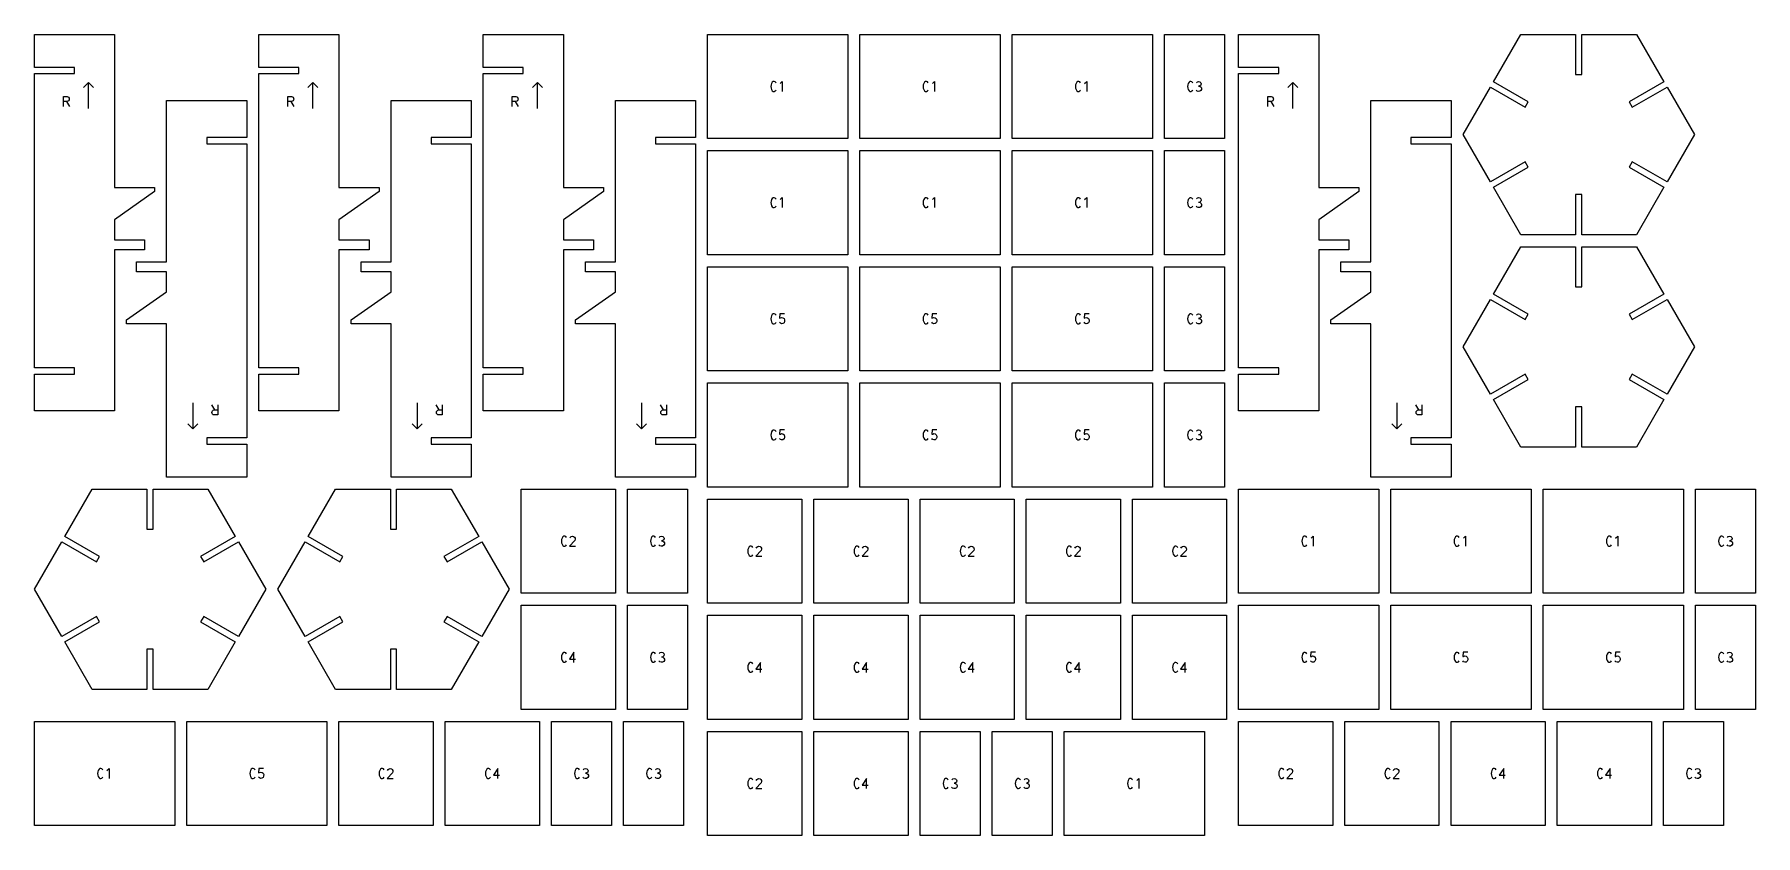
# Model space of a CAD drawing. Header units: millimetres. Extents: x 10 to 869, y 40 to 440.
import ezdxf

# ---------------------------------------------------------------- set-up
doc = ezdxf.new("R2010")
doc.units = ezdxf.units.MM
doc.layers.add('CUT', color=7, linetype='Continuous')
doc.layers.add('ENGRAVE', color=1, linetype='Continuous')

msp = doc.modelspace()

# ---------------------------------------------------------------- linework, layer by layer
at = {"layer": 'CUT', "color": 7}
for points in [[(10, 440), (50, 440), (50, 363.5), (70, 363.5), (70, 361.5), (50, 347.5), (50, 337.5), (65, 337.5), (65, 332.5), (50, 332.5), (50, 252), (10, 252), (10, 270.45), (30, 270.45), (30, 273.55), (10, 273.55), (10, 420.45), (30, 420.45), (30, 423.55), (10, 423.55)], [(122, 440), (162, 440), (162, 363.5), (182, 363.5), (182, 361.5), (162, 347.5), (162, 337.5), (177, 337.5), (177, 332.5), (162, 332.5), (162, 252), (122, 252), (122, 270.45), (142, 270.45), (142, 273.55), (122, 273.55), (122, 420.45), (142, 420.45), (142, 423.55), (122, 423.55)], [(234, 440), (274, 440), (274, 363.5), (294, 363.5), (294, 361.5), (274, 347.5), (274, 337.5), (289, 337.5), (289, 332.5), (274, 332.5), (274, 252), (234, 252), (234, 270.45), (254, 270.45), (254, 273.55), (234, 273.55), (234, 420.45), (254, 420.45), (254, 423.55), (234, 423.55)], [(346, 440), (416, 440), (416, 388), (346, 388)], [(422, 440), (492, 440), (492, 388), (422, 388)], [(498, 440), (568, 440), (568, 388), (498, 388)], [(574, 440), (604, 440), (604, 388), (574, 388)], [(611, 440), (651, 440), (651, 363.5), (671, 363.5), (671, 361.5), (651, 347.5), (651, 337.5), (666, 337.5), (666, 332.5), (651, 332.5), (651, 252), (611, 252), (611, 270.45), (631, 270.45), (631, 273.55), (611, 273.55), (611, 420.45), (631, 420.45), (631, 423.55), (611, 423.55)], [(838.47, 390), (824.811, 366.342), (807.491, 376.342), (805.941, 373.658), (823.261, 363.658), (809.603, 340), (782.285, 340), (782.285, 360), (779.185, 360), (779.185, 340), (751.868, 340), (738.209, 363.658), (755.529, 373.658), (753.979, 376.342), (736.659, 366.342), (723, 390), (736.659, 413.658), (753.979, 403.658), (755.529, 406.342), (738.209, 416.342), (751.868, 440), (779.185, 440), (779.185, 420), (782.285, 420), (782.285, 440), (809.603, 440), (823.261, 416.342), (805.941, 406.342), (807.491, 403.658), (824.811, 413.658)], [(116, 219), (76, 219), (76, 295.5), (56, 295.5), (56, 297.5), (76, 311.5), (76, 321.5), (61, 321.5), (61, 326.5), (76, 326.5), (76, 407), (116, 407), (116, 388.55), (96, 388.55), (96, 385.45), (116, 385.45), (116, 238.55), (96, 238.55), (96, 235.45), (116, 235.45)], [(228, 219), (188, 219), (188, 295.5), (168, 295.5), (168, 297.5), (188, 311.5), (188, 321.5), (173, 321.5), (173, 326.5), (188, 326.5), (188, 407), (228, 407), (228, 388.55), (208, 388.55), (208, 385.45), (228, 385.45), (228, 238.55), (208, 238.55), (208, 235.45), (228, 235.45)], [(340, 219), (300, 219), (300, 295.5), (280, 295.5), (280, 297.5), (300, 311.5), (300, 321.5), (285, 321.5), (285, 326.5), (300, 326.5), (300, 407), (340, 407), (340, 388.55), (320, 388.55), (320, 385.45), (340, 385.45), (340, 238.55), (320, 238.55), (320, 235.45), (340, 235.45)], [(717, 219), (677, 219), (677, 295.5), (657, 295.5), (657, 297.5), (677, 311.5), (677, 321.5), (662, 321.5), (662, 326.5), (677, 326.5), (677, 407), (717, 407), (717, 388.55), (697, 388.55), (697, 385.45), (717, 385.45), (717, 238.55), (697, 238.55), (697, 235.45), (717, 235.45)], [(346, 382), (416, 382), (416, 330), (346, 330)], [(422, 382), (492, 382), (492, 330), (422, 330)], [(498, 382), (568, 382), (568, 330), (498, 330)], [(574, 382), (604, 382), (604, 330), (574, 330)], [(838.47, 284), (824.811, 260.342), (807.491, 270.342), (805.941, 267.658), (823.261, 257.658), (809.603, 234), (782.285, 234), (782.285, 254), (779.185, 254), (779.185, 234), (751.868, 234), (738.209, 257.658), (755.529, 267.658), (753.979, 270.342), (736.659, 260.342), (723, 284), (736.659, 307.658), (753.979, 297.658), (755.529, 300.342), (738.209, 310.342), (751.868, 334), (779.185, 334), (779.185, 314), (782.285, 314), (782.285, 334), (809.603, 334), (823.261, 310.342), (805.941, 300.342), (807.491, 297.658), (824.811, 307.658)], [(346, 324), (416, 324), (416, 272), (346, 272)], [(422, 324), (492, 324), (492, 272), (422, 272)], [(498, 324), (568, 324), (568, 272), (498, 272)], [(574, 324), (604, 324), (604, 272), (574, 272)], [(346, 266), (416, 266), (416, 214), (346, 214)], [(422, 266), (492, 266), (492, 214), (422, 214)], [(498, 266), (568, 266), (568, 214), (498, 214)], [(574, 266), (604, 266), (604, 214), (574, 214)], [(125.47, 163), (111.811, 139.342), (94.491, 149.342), (92.941, 146.658), (110.261, 136.658), (96.603, 113), (69.285, 113), (69.285, 133), (66.185, 133), (66.185, 113), (38.868, 113), (25.209, 136.658), (42.529, 146.658), (40.979, 149.342), (23.659, 139.342), (10, 163), (23.659, 186.658), (40.979, 176.658), (42.529, 179.342), (25.209, 189.342), (38.868, 213), (66.185, 213), (66.185, 193), (69.285, 193), (69.285, 213), (96.603, 213), (110.261, 189.342), (92.941, 179.342), (94.491, 176.658), (111.811, 186.658)], [(246.94, 163), (233.281, 139.342), (215.961, 149.342), (214.411, 146.658), (231.731, 136.658), (218.073, 113), (190.755, 113), (190.755, 133), (187.655, 133), (187.655, 113), (160.338, 113), (146.679, 136.658), (163.999, 146.658), (162.449, 149.342), (145.129, 139.342), (131.47, 163), (145.129, 186.658), (162.449, 176.658), (163.999, 179.342), (146.679, 189.342), (160.338, 213), (187.655, 213), (187.655, 193), (190.755, 193), (190.755, 213), (218.073, 213), (231.731, 189.342), (214.411, 179.342), (215.961, 176.658), (233.281, 186.658)], [(252.94, 213), (299.94, 213), (299.94, 161), (252.94, 161)], [(305.94, 213), (335.94, 213), (335.94, 161), (305.94, 161)], [(346, 208), (393, 208), (393, 156), (346, 156)], [(399, 208), (446, 208), (446, 156), (399, 156)], [(452, 208), (499, 208), (499, 156), (452, 156)], [(505, 208), (552, 208), (552, 156), (505, 156)], [(558, 208), (605, 208), (605, 156), (558, 156)], [(611, 213), (681, 213), (681, 161), (611, 161)], [(687, 213), (757, 213), (757, 161), (687, 161)], [(763, 213), (833, 213), (833, 161), (763, 161)], [(839, 213), (869, 213), (869, 161), (839, 161)], [(252.94, 155), (299.94, 155), (299.94, 103), (252.94, 103)], [(305.94, 155), (335.94, 155), (335.94, 103), (305.94, 103)], [(611, 155), (681, 155), (681, 103), (611, 103)], [(687, 155), (757, 155), (757, 103), (687, 103)], [(763, 155), (833, 155), (833, 103), (763, 103)], [(839, 155), (869, 155), (869, 103), (839, 103)], [(346, 150), (393, 150), (393, 98), (346, 98)], [(399, 150), (446, 150), (446, 98), (399, 98)], [(452, 150), (499, 150), (499, 98), (452, 98)], [(505, 150), (552, 150), (552, 98), (505, 98)], [(558, 150), (605, 150), (605, 98), (558, 98)], [(10, 97), (80, 97), (80, 45), (10, 45)], [(86, 97), (156, 97), (156, 45), (86, 45)], [(162, 97), (209, 97), (209, 45), (162, 45)], [(215, 97), (262, 97), (262, 45), (215, 45)], [(268, 97), (298, 97), (298, 45), (268, 45)], [(304, 97), (334, 97), (334, 45), (304, 45)], [(611, 97), (658, 97), (658, 45), (611, 45)], [(664, 97), (711, 97), (711, 45), (664, 45)], [(717, 97), (764, 97), (764, 45), (717, 45)], [(770, 97), (817, 97), (817, 45), (770, 45)], [(823, 97), (853, 97), (853, 45), (823, 45)], [(346, 92), (393, 92), (393, 40), (346, 40)], [(399, 92), (446, 92), (446, 40), (399, 40)], [(452, 92), (482, 92), (482, 40), (452, 40)], [(488, 92), (518, 92), (518, 40), (488, 40)], [(524, 92), (594, 92), (594, 40), (524, 40)]]:
    msp.add_lwpolyline(points, close=True, dxfattribs=at)
at = {"layer": 'ENGRAVE', "color": 1}
for points in [[(34.5, 413.5), (37, 416), (39.5, 413.5)], [(37, 403), (37, 416)], [(146.5, 413.5), (149, 416), (151.5, 413.5)], [(149, 403), (149, 416)], [(258.5, 413.5), (261, 416), (263.5, 413.5)], [(261, 403), (261, 416)], [(380.111, 415.768), (379.701, 416.252), (379.218, 416.484), (378.716, 416.437), (378.252, 416.117), (377.877, 415.559), (377.634, 414.826), (377.55, 414), (377.634, 413.174), (377.877, 412.441), (378.252, 411.883), (378.716, 411.563), (379.218, 411.516), (379.701, 411.748), (380.111, 412.232)], [(382.15, 415.5), (383.25, 416.5), (383.25, 411.5)], [(456.111, 415.768), (455.701, 416.252), (455.218, 416.484), (454.716, 416.437), (454.252, 416.117), (453.877, 415.559), (453.634, 414.826), (453.55, 414), (453.634, 413.174), (453.877, 412.441), (454.252, 411.883), (454.716, 411.563), (455.218, 411.516), (455.701, 411.748), (456.111, 412.232)], [(458.15, 415.5), (459.25, 416.5), (459.25, 411.5)], [(532.111, 415.768), (531.701, 416.252), (531.218, 416.484), (530.716, 416.437), (530.252, 416.117), (529.877, 415.559), (529.634, 414.826), (529.55, 414), (529.634, 413.174), (529.877, 412.441), (530.252, 411.883), (530.716, 411.563), (531.218, 411.516), (531.701, 411.748), (532.111, 412.232)], [(534.15, 415.5), (535.25, 416.5), (535.25, 411.5)], [(588.111, 415.768), (587.701, 416.252), (587.218, 416.484), (586.716, 416.437), (586.252, 416.117), (585.877, 415.559), (585.634, 414.826), (585.55, 414), (585.634, 413.174), (585.877, 412.441), (586.252, 411.883), (586.716, 411.563), (587.218, 411.516), (587.701, 411.748), (588.111, 412.232)], [(591.05, 414.2), (591.723, 414.056), (592.253, 413.656), (592.527, 413.084), (592.487, 412.463), (592.141, 411.924), (591.563, 411.581), (590.876, 411.509), (590.226, 411.722), (589.751, 412.175)], [(589.924, 415.9), (590.4, 416.339), (591.05, 416.5), (591.7, 416.339), (592.176, 415.9), (592.35, 415.3), (592.176, 414.7), (591.7, 414.261), (591.05, 414.1)], [(635.5, 413.5), (638, 416), (640.5, 413.5)], [(638, 403), (638, 416)], [(24.5, 404), (24.5, 409), (26.3, 409), (26.3, 409), (26.721, 408.905), (27.078, 408.634), (27.316, 408.228), (27.4, 407.75), (27.316, 407.272), (27.078, 406.866), (26.721, 406.595), (26.3, 406.5), (24.5, 406.5)], [(26, 406.5), (27.5, 404)], [(136.5, 404), (136.5, 409), (138.3, 409), (138.3, 409), (138.721, 408.905), (139.078, 408.634), (139.316, 408.228), (139.4, 407.75), (139.316, 407.272), (139.078, 406.866), (138.721, 406.595), (138.3, 406.5), (136.5, 406.5)], [(138, 406.5), (139.5, 404)], [(248.5, 404), (248.5, 409), (250.3, 409), (250.3, 409), (250.721, 408.905), (251.078, 408.634), (251.316, 408.228), (251.4, 407.75), (251.316, 407.272), (251.078, 406.866), (250.721, 406.595), (250.3, 406.5), (248.5, 406.5)], [(250, 406.5), (251.5, 404)], [(625.5, 404), (625.5, 409), (627.3, 409), (627.3, 409), (627.721, 408.905), (628.078, 408.634), (628.316, 408.228), (628.4, 407.75), (628.316, 407.272), (628.078, 406.866), (627.721, 406.595), (627.3, 406.5), (625.5, 406.5)], [(627, 406.5), (628.5, 404)], [(380.111, 357.768), (379.701, 358.252), (379.218, 358.484), (378.716, 358.437), (378.252, 358.117), (377.877, 357.559), (377.634, 356.826), (377.55, 356), (377.634, 355.174), (377.877, 354.441), (378.252, 353.883), (378.716, 353.563), (379.218, 353.516), (379.701, 353.748), (380.111, 354.232)], [(382.15, 357.5), (383.25, 358.5), (383.25, 353.5)], [(456.111, 357.768), (455.701, 358.252), (455.218, 358.484), (454.716, 358.437), (454.252, 358.117), (453.877, 357.559), (453.634, 356.826), (453.55, 356), (453.634, 355.174), (453.877, 354.441), (454.252, 353.883), (454.716, 353.563), (455.218, 353.516), (455.701, 353.748), (456.111, 354.232)], [(458.15, 357.5), (459.25, 358.5), (459.25, 353.5)], [(532.111, 357.768), (531.701, 358.252), (531.218, 358.484), (530.716, 358.437), (530.252, 358.117), (529.877, 357.559), (529.634, 356.826), (529.55, 356), (529.634, 355.174), (529.877, 354.441), (530.252, 353.883), (530.716, 353.563), (531.218, 353.516), (531.701, 353.748), (532.111, 354.232)], [(534.15, 357.5), (535.25, 358.5), (535.25, 353.5)], [(588.111, 357.768), (587.701, 358.252), (587.218, 358.484), (586.716, 358.437), (586.252, 358.117), (585.877, 357.559), (585.634, 356.826), (585.55, 356), (585.634, 355.174), (585.877, 354.441), (586.252, 353.883), (586.716, 353.563), (587.218, 353.516), (587.701, 353.748), (588.111, 354.232)], [(591.05, 356.2), (591.723, 356.056), (592.253, 355.656), (592.527, 355.084), (592.487, 354.463), (592.141, 353.924), (591.563, 353.581), (590.876, 353.509), (590.226, 353.722), (589.751, 354.175)], [(589.924, 357.9), (590.4, 358.339), (591.05, 358.5), (591.7, 358.339), (592.176, 357.9), (592.35, 357.3), (592.176, 356.7), (591.7, 356.261), (591.05, 356.1)], [(380.111, 299.768), (379.701, 300.252), (379.218, 300.484), (378.716, 300.437), (378.252, 300.117), (377.877, 299.559), (377.634, 298.826), (377.55, 298), (377.634, 297.174), (377.877, 296.441), (378.252, 295.883), (378.716, 295.563), (379.218, 295.516), (379.701, 295.748), (380.111, 296.232)], [(384.35, 300.5), (382.05, 300.5), (381.85, 298.4), (382.308, 298.457), (382.933, 298.694), (383.583, 298.579), (384.116, 298.137), (384.413, 297.465), (384.408, 296.713), (384.103, 296.046), (383.565, 295.612), (382.913, 295.508), (382.292, 295.755), (381.838, 296.3)], [(456.111, 299.768), (455.701, 300.252), (455.218, 300.484), (454.716, 300.437), (454.252, 300.117), (453.877, 299.559), (453.634, 298.826), (453.55, 298), (453.634, 297.174), (453.877, 296.441), (454.252, 295.883), (454.716, 295.563), (455.218, 295.516), (455.701, 295.748), (456.111, 296.232)], [(460.35, 300.5), (458.05, 300.5), (457.85, 298.4), (458.308, 298.457), (458.933, 298.694), (459.583, 298.579), (460.116, 298.137), (460.413, 297.465), (460.408, 296.713), (460.103, 296.046), (459.565, 295.612), (458.913, 295.508), (458.292, 295.755), (457.838, 296.3)], [(532.111, 299.768), (531.701, 300.252), (531.218, 300.484), (530.716, 300.437), (530.252, 300.117), (529.877, 299.559), (529.634, 298.826), (529.55, 298), (529.634, 297.174), (529.877, 296.441), (530.252, 295.883), (530.716, 295.563), (531.218, 295.516), (531.701, 295.748), (532.111, 296.232)], [(536.35, 300.5), (534.05, 300.5), (533.85, 298.4), (534.308, 298.457), (534.933, 298.694), (535.583, 298.579), (536.116, 298.137), (536.413, 297.465), (536.408, 296.713), (536.103, 296.046), (535.565, 295.612), (534.913, 295.508), (534.292, 295.755), (533.838, 296.3)], [(588.111, 299.768), (587.701, 300.252), (587.218, 300.484), (586.716, 300.437), (586.252, 300.117), (585.877, 299.559), (585.634, 298.826), (585.55, 298), (585.634, 297.174), (585.877, 296.441), (586.252, 295.883), (586.716, 295.563), (587.218, 295.516), (587.701, 295.748), (588.111, 296.232)], [(591.05, 298.2), (591.723, 298.056), (592.253, 297.656), (592.527, 297.084), (592.487, 296.463), (592.141, 295.924), (591.563, 295.581), (590.876, 295.509), (590.226, 295.722), (589.751, 296.175)], [(589.924, 299.9), (590.4, 300.339), (591.05, 300.5), (591.7, 300.339), (592.176, 299.9), (592.35, 299.3), (592.176, 298.7), (591.7, 298.261), (591.05, 298.1)], [(89, 256), (89, 243)], [(100, 252.5), (98.5, 255)], [(101.5, 255), (101.5, 250), (99.7, 250), (99.7, 250), (99.279, 250.095), (98.922, 250.366), (98.684, 250.772), (98.6, 251.25), (98.684, 251.728), (98.922, 252.134), (99.279, 252.405), (99.7, 252.5), (101.5, 252.5)], [(201, 256), (201, 243)], [(212, 252.5), (210.5, 255)], [(213.5, 255), (213.5, 250), (211.7, 250), (211.7, 250), (211.279, 250.095), (210.922, 250.366), (210.684, 250.772), (210.6, 251.25), (210.684, 251.728), (210.922, 252.134), (211.279, 252.405), (211.7, 252.5), (213.5, 252.5)], [(313, 256), (313, 243)], [(324, 252.5), (322.5, 255)], [(325.5, 255), (325.5, 250), (323.7, 250), (323.7, 250), (323.279, 250.095), (322.922, 250.366), (322.684, 250.772), (322.6, 251.25), (322.684, 251.728), (322.922, 252.134), (323.279, 252.405), (323.7, 252.5), (325.5, 252.5)], [(690, 256), (690, 243)], [(701, 252.5), (699.5, 255)], [(702.5, 255), (702.5, 250), (700.7, 250), (700.7, 250), (700.279, 250.095), (699.922, 250.366), (699.684, 250.772), (699.6, 251.25), (699.684, 251.728), (699.922, 252.134), (700.279, 252.405), (700.7, 252.5), (702.5, 252.5)], [(91.5, 245.5), (89, 243), (86.5, 245.5)], [(203.5, 245.5), (201, 243), (198.5, 245.5)], [(315.5, 245.5), (313, 243), (310.5, 245.5)], [(380.111, 241.768), (379.701, 242.252), (379.218, 242.484), (378.716, 242.437), (378.252, 242.117), (377.877, 241.559), (377.634, 240.826), (377.55, 240), (377.634, 239.174), (377.877, 238.441), (378.252, 237.883), (378.716, 237.563), (379.218, 237.516), (379.701, 237.748), (380.111, 238.232)], [(384.35, 242.5), (382.05, 242.5), (381.85, 240.4), (382.308, 240.457), (382.933, 240.694), (383.583, 240.579), (384.116, 240.137), (384.413, 239.465), (384.408, 238.713), (384.103, 238.046), (383.565, 237.612), (382.913, 237.508), (382.292, 237.755), (381.838, 238.3)], [(456.111, 241.768), (455.701, 242.252), (455.218, 242.484), (454.716, 242.437), (454.252, 242.117), (453.877, 241.559), (453.634, 240.826), (453.55, 240), (453.634, 239.174), (453.877, 238.441), (454.252, 237.883), (454.716, 237.563), (455.218, 237.516), (455.701, 237.748), (456.111, 238.232)], [(460.35, 242.5), (458.05, 242.5), (457.85, 240.4), (458.308, 240.457), (458.933, 240.694), (459.583, 240.579), (460.116, 240.137), (460.413, 239.465), (460.408, 238.713), (460.103, 238.046), (459.565, 237.612), (458.913, 237.508), (458.292, 237.755), (457.838, 238.3)], [(532.111, 241.768), (531.701, 242.252), (531.218, 242.484), (530.716, 242.437), (530.252, 242.117), (529.877, 241.559), (529.634, 240.826), (529.55, 240), (529.634, 239.174), (529.877, 238.441), (530.252, 237.883), (530.716, 237.563), (531.218, 237.516), (531.701, 237.748), (532.111, 238.232)], [(536.35, 242.5), (534.05, 242.5), (533.85, 240.4), (534.308, 240.457), (534.933, 240.694), (535.583, 240.579), (536.116, 240.137), (536.413, 239.465), (536.408, 238.713), (536.103, 238.046), (535.565, 237.612), (534.913, 237.508), (534.292, 237.755), (533.838, 238.3)], [(588.111, 241.768), (587.701, 242.252), (587.218, 242.484), (586.716, 242.437), (586.252, 242.117), (585.877, 241.559), (585.634, 240.826), (585.55, 240), (585.634, 239.174), (585.877, 238.441), (586.252, 237.883), (586.716, 237.563), (587.218, 237.516), (587.701, 237.748), (588.111, 238.232)], [(589.924, 241.9), (590.4, 242.339), (591.05, 242.5), (591.7, 242.339), (592.176, 241.9), (592.35, 241.3), (592.176, 240.7), (591.7, 240.261), (591.05, 240.1)], [(692.5, 245.5), (690, 243), (687.5, 245.5)], [(591.05, 240.2), (591.723, 240.056), (592.253, 239.656), (592.527, 239.084), (592.487, 238.463), (592.141, 237.924), (591.563, 237.581), (590.876, 237.509), (590.226, 237.722), (589.751, 238.175)], [(275.551, 188.768), (275.141, 189.252), (274.658, 189.484), (274.156, 189.437), (273.692, 189.117), (273.317, 188.559), (273.074, 187.826), (272.99, 187), (273.074, 186.174), (273.317, 185.441), (273.692, 184.883), (274.156, 184.563), (274.658, 184.516), (275.141, 184.748), (275.551, 185.232)], [(277.175, 188.579), (277.479, 189.068), (277.954, 189.393), (278.521, 189.5), (279.082, 189.369), (279.543, 189.023), (279.825, 188.521), (279.882, 187.948), (279.703, 187.4), (276.99, 184.5), (279.99, 184.5)], [(320.051, 188.768), (319.641, 189.252), (319.158, 189.484), (318.656, 189.437), (318.192, 189.117), (317.817, 188.559), (317.574, 187.826), (317.49, 187), (317.574, 186.174), (317.817, 185.441), (318.192, 184.883), (318.656, 184.563), (319.158, 184.516), (319.641, 184.748), (320.051, 185.232)], [(321.864, 188.9), (322.34, 189.339), (322.99, 189.5), (323.64, 189.339), (324.116, 188.9), (324.29, 188.3), (324.116, 187.7), (323.64, 187.261), (322.99, 187.1)], [(645.111, 188.768), (644.701, 189.252), (644.218, 189.484), (643.716, 189.437), (643.252, 189.117), (642.877, 188.559), (642.634, 187.826), (642.55, 187), (642.634, 186.174), (642.877, 185.441), (643.252, 184.883), (643.716, 184.563), (644.218, 184.516), (644.701, 184.748), (645.111, 185.232)], [(647.15, 188.5), (648.25, 189.5), (648.25, 184.5)], [(721.111, 188.768), (720.701, 189.252), (720.218, 189.484), (719.716, 189.437), (719.252, 189.117), (718.877, 188.559), (718.634, 187.826), (718.55, 187), (718.634, 186.174), (718.877, 185.441), (719.252, 184.883), (719.716, 184.563), (720.218, 184.516), (720.701, 184.748), (721.111, 185.232)], [(723.15, 188.5), (724.25, 189.5), (724.25, 184.5)], [(797.111, 188.768), (796.701, 189.252), (796.218, 189.484), (795.716, 189.437), (795.252, 189.117), (794.877, 188.559), (794.634, 187.826), (794.55, 187), (794.634, 186.174), (794.877, 185.441), (795.252, 184.883), (795.716, 184.563), (796.218, 184.516), (796.701, 184.748), (797.111, 185.232)], [(799.15, 188.5), (800.25, 189.5), (800.25, 184.5)], [(853.111, 188.768), (852.701, 189.252), (852.218, 189.484), (851.716, 189.437), (851.252, 189.117), (850.877, 188.559), (850.634, 187.826), (850.55, 187), (850.634, 186.174), (850.877, 185.441), (851.252, 184.883), (851.716, 184.563), (852.218, 184.516), (852.701, 184.748), (853.111, 185.232)], [(854.924, 188.9), (855.4, 189.339), (856.05, 189.5), (856.7, 189.339), (857.176, 188.9), (857.35, 188.3), (857.176, 187.7), (856.7, 187.261), (856.05, 187.1)], [(322.99, 187.2), (323.663, 187.056), (324.193, 186.656), (324.467, 186.084), (324.427, 185.463), (324.081, 184.924), (323.503, 184.581), (322.816, 184.509), (322.166, 184.722), (321.691, 185.175)], [(368.611, 183.768), (368.201, 184.252), (367.718, 184.484), (367.216, 184.437), (366.752, 184.117), (366.377, 183.559), (366.134, 182.826), (366.05, 182), (366.134, 181.174), (366.377, 180.441), (366.752, 179.883), (367.216, 179.563), (367.718, 179.516), (368.201, 179.748), (368.611, 180.232)], [(370.234, 183.579), (370.539, 184.068), (371.014, 184.393), (371.581, 184.5), (372.142, 184.369), (372.603, 184.023), (372.885, 183.521), (372.942, 182.948), (372.762, 182.4), (370.05, 179.5), (373.05, 179.5)], [(421.611, 183.768), (421.201, 184.252), (420.718, 184.484), (420.216, 184.437), (419.752, 184.117), (419.377, 183.559), (419.134, 182.826), (419.05, 182), (419.134, 181.174), (419.377, 180.441), (419.752, 179.883), (420.216, 179.563), (420.718, 179.516), (421.201, 179.748), (421.611, 180.232)], [(423.234, 183.579), (423.539, 184.068), (424.014, 184.393), (424.581, 184.5), (425.142, 184.369), (425.603, 184.023), (425.885, 183.521), (425.942, 182.948), (425.762, 182.4), (423.05, 179.5), (426.05, 179.5)], [(474.611, 183.768), (474.201, 184.252), (473.718, 184.484), (473.216, 184.437), (472.752, 184.117), (472.377, 183.559), (472.134, 182.826), (472.05, 182), (472.134, 181.174), (472.377, 180.441), (472.752, 179.883), (473.216, 179.563), (473.718, 179.516), (474.201, 179.748), (474.611, 180.232)], [(476.234, 183.579), (476.539, 184.068), (477.014, 184.393), (477.581, 184.5), (478.142, 184.369), (478.603, 184.023), (478.885, 183.521), (478.942, 182.948), (478.762, 182.4), (476.05, 179.5), (479.05, 179.5)], [(527.611, 183.768), (527.201, 184.252), (526.718, 184.484), (526.216, 184.437), (525.752, 184.117), (525.377, 183.559), (525.134, 182.826), (525.05, 182), (525.134, 181.174), (525.377, 180.441), (525.752, 179.883), (526.216, 179.563), (526.718, 179.516), (527.201, 179.748), (527.611, 180.232)], [(529.234, 183.579), (529.539, 184.068), (530.014, 184.393), (530.581, 184.5), (531.142, 184.369), (531.603, 184.023), (531.885, 183.521), (531.942, 182.948), (531.762, 182.4), (529.05, 179.5), (532.05, 179.5)], [(580.611, 183.768), (580.201, 184.252), (579.718, 184.484), (579.216, 184.437), (578.752, 184.117), (578.377, 183.559), (578.134, 182.826), (578.05, 182), (578.134, 181.174), (578.377, 180.441), (578.752, 179.883), (579.216, 179.563), (579.718, 179.516), (580.201, 179.748), (580.611, 180.232)], [(582.234, 183.579), (582.539, 184.068), (583.014, 184.393), (583.581, 184.5), (584.142, 184.369), (584.603, 184.023), (584.885, 183.521), (584.942, 182.948), (584.762, 182.4), (582.05, 179.5), (585.05, 179.5)], [(856.05, 187.2), (856.723, 187.056), (857.253, 186.656), (857.527, 186.084), (857.487, 185.463), (857.141, 184.924), (856.563, 184.581), (855.876, 184.509), (855.226, 184.722), (854.751, 185.175)], [(275.551, 130.768), (275.141, 131.252), (274.658, 131.484), (274.156, 131.437), (273.692, 131.117), (273.317, 130.559), (273.074, 129.826), (272.99, 129), (273.074, 128.174), (273.317, 127.441), (273.692, 126.883), (274.156, 126.563), (274.658, 126.516), (275.141, 126.748), (275.551, 127.232)], [(279.29, 126.5), (279.29, 131.5), (276.99, 128.1), (279.99, 128.1)], [(320.051, 130.768), (319.641, 131.252), (319.158, 131.484), (318.656, 131.437), (318.192, 131.117), (317.817, 130.559), (317.574, 129.826), (317.49, 129), (317.574, 128.174), (317.817, 127.441), (318.192, 126.883), (318.656, 126.563), (319.158, 126.516), (319.641, 126.748), (320.051, 127.232)], [(322.99, 129.2), (323.663, 129.056), (324.193, 128.656), (324.467, 128.084), (324.427, 127.463), (324.081, 126.924), (323.503, 126.581), (322.816, 126.509), (322.166, 126.722), (321.691, 127.175)], [(321.864, 130.9), (322.34, 131.339), (322.99, 131.5), (323.64, 131.339), (324.116, 130.9), (324.29, 130.3), (324.116, 129.7), (323.64, 129.261), (322.99, 129.1)], [(645.111, 130.768), (644.701, 131.252), (644.218, 131.484), (643.716, 131.437), (643.252, 131.117), (642.877, 130.559), (642.634, 129.826), (642.55, 129), (642.634, 128.174), (642.877, 127.441), (643.252, 126.883), (643.716, 126.563), (644.218, 126.516), (644.701, 126.748), (645.111, 127.232)], [(649.35, 131.5), (647.05, 131.5), (646.85, 129.4), (647.308, 129.457), (647.933, 129.694), (648.583, 129.579), (649.116, 129.137), (649.413, 128.465), (649.408, 127.713), (649.103, 127.046), (648.565, 126.612), (647.913, 126.508), (647.292, 126.755), (646.838, 127.3)], [(721.111, 130.768), (720.701, 131.252), (720.218, 131.484), (719.716, 131.437), (719.252, 131.117), (718.877, 130.559), (718.634, 129.826), (718.55, 129), (718.634, 128.174), (718.877, 127.441), (719.252, 126.883), (719.716, 126.563), (720.218, 126.516), (720.701, 126.748), (721.111, 127.232)], [(725.35, 131.5), (723.05, 131.5), (722.85, 129.4), (723.308, 129.457), (723.933, 129.694), (724.583, 129.579), (725.116, 129.137), (725.413, 128.465), (725.408, 127.713), (725.103, 127.046), (724.565, 126.612), (723.913, 126.508), (723.292, 126.755), (722.838, 127.3)], [(797.111, 130.768), (796.701, 131.252), (796.218, 131.484), (795.716, 131.437), (795.252, 131.117), (794.877, 130.559), (794.634, 129.826), (794.55, 129), (794.634, 128.174), (794.877, 127.441), (795.252, 126.883), (795.716, 126.563), (796.218, 126.516), (796.701, 126.748), (797.111, 127.232)], [(801.35, 131.5), (799.05, 131.5), (798.85, 129.4), (799.308, 129.457), (799.933, 129.694), (800.583, 129.579), (801.116, 129.137), (801.413, 128.465), (801.408, 127.713), (801.103, 127.046), (800.565, 126.612), (799.913, 126.508), (799.292, 126.755), (798.838, 127.3)], [(853.111, 130.768), (852.701, 131.252), (852.218, 131.484), (851.716, 131.437), (851.252, 131.117), (850.877, 130.559), (850.634, 129.826), (850.55, 129), (850.634, 128.174), (850.877, 127.441), (851.252, 126.883), (851.716, 126.563), (852.218, 126.516), (852.701, 126.748), (853.111, 127.232)], [(856.05, 129.2), (856.723, 129.056), (857.253, 128.656), (857.527, 128.084), (857.487, 127.463), (857.141, 126.924), (856.563, 126.581), (855.876, 126.509), (855.226, 126.722), (854.751, 127.175)], [(854.924, 130.9), (855.4, 131.339), (856.05, 131.5), (856.7, 131.339), (857.176, 130.9), (857.35, 130.3), (857.176, 129.7), (856.7, 129.261), (856.05, 129.1)], [(368.611, 125.768), (368.201, 126.252), (367.718, 126.484), (367.216, 126.437), (366.752, 126.117), (366.377, 125.559), (366.134, 124.826), (366.05, 124), (366.134, 123.174), (366.377, 122.441), (366.752, 121.883), (367.216, 121.563), (367.718, 121.516), (368.201, 121.748), (368.611, 122.232)], [(372.35, 121.5), (372.35, 126.5), (370.05, 123.1), (373.05, 123.1)], [(421.611, 125.768), (421.201, 126.252), (420.718, 126.484), (420.216, 126.437), (419.752, 126.117), (419.377, 125.559), (419.134, 124.826), (419.05, 124), (419.134, 123.174), (419.377, 122.441), (419.752, 121.883), (420.216, 121.563), (420.718, 121.516), (421.201, 121.748), (421.611, 122.232)], [(425.35, 121.5), (425.35, 126.5), (423.05, 123.1), (426.05, 123.1)], [(474.611, 125.768), (474.201, 126.252), (473.718, 126.484), (473.216, 126.437), (472.752, 126.117), (472.377, 125.559), (472.134, 124.826), (472.05, 124), (472.134, 123.174), (472.377, 122.441), (472.752, 121.883), (473.216, 121.563), (473.718, 121.516), (474.201, 121.748), (474.611, 122.232)], [(478.35, 121.5), (478.35, 126.5), (476.05, 123.1), (479.05, 123.1)], [(527.611, 125.768), (527.201, 126.252), (526.718, 126.484), (526.216, 126.437), (525.752, 126.117), (525.377, 125.559), (525.134, 124.826), (525.05, 124), (525.134, 123.174), (525.377, 122.441), (525.752, 121.883), (526.216, 121.563), (526.718, 121.516), (527.201, 121.748), (527.611, 122.232)], [(531.35, 121.5), (531.35, 126.5), (529.05, 123.1), (532.05, 123.1)], [(580.611, 125.768), (580.201, 126.252), (579.718, 126.484), (579.216, 126.437), (578.752, 126.117), (578.377, 125.559), (578.134, 124.826), (578.05, 124), (578.134, 123.174), (578.377, 122.441), (578.752, 121.883), (579.216, 121.563), (579.718, 121.516), (580.201, 121.748), (580.611, 122.232)], [(584.35, 121.5), (584.35, 126.5), (582.05, 123.1), (585.05, 123.1)], [(44.111, 72.768), (43.701, 73.252), (43.218, 73.484), (42.716, 73.437), (42.252, 73.117), (41.877, 72.559), (41.634, 71.826), (41.55, 71), (41.634, 70.174), (41.877, 69.441), (42.252, 68.883), (42.716, 68.563), (43.218, 68.516), (43.701, 68.748), (44.111, 69.232)], [(46.15, 72.5), (47.25, 73.5), (47.25, 68.5)], [(120.111, 72.768), (119.701, 73.252), (119.218, 73.484), (118.716, 73.437), (118.252, 73.117), (117.877, 72.559), (117.634, 71.826), (117.55, 71), (117.634, 70.174), (117.877, 69.441), (118.252, 68.883), (118.716, 68.563), (119.218, 68.516), (119.701, 68.748), (120.111, 69.232)], [(124.35, 73.5), (122.05, 73.5), (121.85, 71.4), (122.308, 71.457), (122.933, 71.694), (123.583, 71.579), (124.116, 71.137), (124.413, 70.465), (124.408, 69.713), (124.103, 69.046), (123.565, 68.612), (122.913, 68.508), (122.292, 68.755), (121.838, 69.3)], [(184.611, 72.768), (184.201, 73.252), (183.718, 73.484), (183.216, 73.437), (182.752, 73.117), (182.377, 72.559), (182.134, 71.826), (182.05, 71), (182.134, 70.174), (182.377, 69.441), (182.752, 68.883), (183.216, 68.563), (183.718, 68.516), (184.201, 68.748), (184.611, 69.232)], [(186.234, 72.579), (186.539, 73.068), (187.014, 73.393), (187.581, 73.5), (188.142, 73.369), (188.603, 73.023), (188.885, 72.521), (188.942, 71.948), (188.762, 71.4), (186.05, 68.5), (189.05, 68.5)], [(237.611, 72.768), (237.201, 73.252), (236.718, 73.484), (236.216, 73.437), (235.752, 73.117), (235.377, 72.559), (235.134, 71.826), (235.05, 71), (235.134, 70.174), (235.377, 69.441), (235.752, 68.883), (236.216, 68.563), (236.718, 68.516), (237.201, 68.748), (237.611, 69.232)], [(241.35, 68.5), (241.35, 73.5), (239.05, 70.1), (242.05, 70.1)], [(282.111, 72.768), (281.701, 73.252), (281.218, 73.484), (280.716, 73.437), (280.252, 73.117), (279.877, 72.559), (279.634, 71.826), (279.55, 71), (279.634, 70.174), (279.877, 69.441), (280.252, 68.883), (280.716, 68.563), (281.218, 68.516), (281.701, 68.748), (282.111, 69.232)], [(285.05, 71.2), (285.723, 71.056), (286.253, 70.656), (286.527, 70.084), (286.487, 69.463), (286.141, 68.924), (285.563, 68.581), (284.876, 68.509), (284.226, 68.722), (283.751, 69.175)], [(283.924, 72.9), (284.4, 73.339), (285.05, 73.5), (285.7, 73.339), (286.176, 72.9), (286.35, 72.3), (286.176, 71.7), (285.7, 71.261), (285.05, 71.1)], [(318.111, 72.768), (317.701, 73.252), (317.218, 73.484), (316.716, 73.437), (316.252, 73.117), (315.877, 72.559), (315.634, 71.826), (315.55, 71), (315.634, 70.174), (315.877, 69.441), (316.252, 68.883), (316.716, 68.563), (317.218, 68.516), (317.701, 68.748), (318.111, 69.232)], [(321.05, 71.2), (321.723, 71.056), (322.253, 70.656), (322.527, 70.084), (322.487, 69.463), (322.141, 68.924), (321.563, 68.581), (320.876, 68.509), (320.226, 68.722), (319.751, 69.175)], [(319.924, 72.9), (320.4, 73.339), (321.05, 73.5), (321.7, 73.339), (322.176, 72.9), (322.35, 72.3), (322.176, 71.7), (321.7, 71.261), (321.05, 71.1)], [(633.611, 72.768), (633.201, 73.252), (632.718, 73.484), (632.216, 73.437), (631.752, 73.117), (631.377, 72.559), (631.134, 71.826), (631.05, 71), (631.134, 70.174), (631.377, 69.441), (631.752, 68.883), (632.216, 68.563), (632.718, 68.516), (633.201, 68.748), (633.611, 69.232)], [(635.234, 72.579), (635.539, 73.068), (636.014, 73.393), (636.581, 73.5), (637.142, 73.369), (637.603, 73.023), (637.885, 72.521), (637.942, 71.948), (637.762, 71.4), (635.05, 68.5), (638.05, 68.5)], [(686.611, 72.768), (686.201, 73.252), (685.718, 73.484), (685.216, 73.437), (684.752, 73.117), (684.377, 72.559), (684.134, 71.826), (684.05, 71), (684.134, 70.174), (684.377, 69.441), (684.752, 68.883), (685.216, 68.563), (685.718, 68.516), (686.201, 68.748), (686.611, 69.232)], [(688.234, 72.579), (688.539, 73.068), (689.014, 73.393), (689.581, 73.5), (690.142, 73.369), (690.603, 73.023), (690.885, 72.521), (690.942, 71.948), (690.762, 71.4), (688.05, 68.5), (691.05, 68.5)], [(739.611, 72.768), (739.201, 73.252), (738.718, 73.484), (738.216, 73.437), (737.752, 73.117), (737.377, 72.559), (737.134, 71.826), (737.05, 71), (737.134, 70.174), (737.377, 69.441), (737.752, 68.883), (738.216, 68.563), (738.718, 68.516), (739.201, 68.748), (739.611, 69.232)], [(743.35, 68.5), (743.35, 73.5), (741.05, 70.1), (744.05, 70.1)], [(792.611, 72.768), (792.201, 73.252), (791.718, 73.484), (791.216, 73.437), (790.752, 73.117), (790.377, 72.559), (790.134, 71.826), (790.05, 71), (790.134, 70.174), (790.377, 69.441), (790.752, 68.883), (791.216, 68.563), (791.718, 68.516), (792.201, 68.748), (792.611, 69.232)], [(796.35, 68.5), (796.35, 73.5), (794.05, 70.1), (797.05, 70.1)], [(837.111, 72.768), (836.701, 73.252), (836.218, 73.484), (835.716, 73.437), (835.252, 73.117), (834.877, 72.559), (834.634, 71.826), (834.55, 71), (834.634, 70.174), (834.877, 69.441), (835.252, 68.883), (835.716, 68.563), (836.218, 68.516), (836.701, 68.748), (837.111, 69.232)], [(840.05, 71.2), (840.723, 71.056), (841.253, 70.656), (841.527, 70.084), (841.487, 69.463), (841.141, 68.924), (840.563, 68.581), (839.876, 68.509), (839.226, 68.722), (838.751, 69.175)], [(838.924, 72.9), (839.4, 73.339), (840.05, 73.5), (840.7, 73.339), (841.176, 72.9), (841.35, 72.3), (841.176, 71.7), (840.7, 71.261), (840.05, 71.1)], [(368.611, 67.768), (368.201, 68.252), (367.718, 68.484), (367.216, 68.437), (366.752, 68.117), (366.377, 67.559), (366.134, 66.826), (366.05, 66), (366.134, 65.174), (366.377, 64.441), (366.752, 63.883), (367.216, 63.563), (367.718, 63.516), (368.201, 63.748), (368.611, 64.232)], [(370.234, 67.579), (370.539, 68.068), (371.014, 68.393), (371.581, 68.5), (372.142, 68.369), (372.603, 68.023), (372.885, 67.521), (372.942, 66.948), (372.762, 66.4), (370.05, 63.5), (373.05, 63.5)], [(421.611, 67.768), (421.201, 68.252), (420.718, 68.484), (420.216, 68.437), (419.752, 68.117), (419.377, 67.559), (419.134, 66.826), (419.05, 66), (419.134, 65.174), (419.377, 64.441), (419.752, 63.883), (420.216, 63.563), (420.718, 63.516), (421.201, 63.748), (421.611, 64.232)], [(425.35, 63.5), (425.35, 68.5), (423.05, 65.1), (426.05, 65.1)], [(466.111, 67.768), (465.701, 68.252), (465.218, 68.484), (464.716, 68.437), (464.252, 68.117), (463.877, 67.559), (463.634, 66.826), (463.55, 66), (463.634, 65.174), (463.877, 64.441), (464.252, 63.883), (464.716, 63.563), (465.218, 63.516), (465.701, 63.748), (466.111, 64.232)], [(469.05, 66.2), (469.723, 66.056), (470.253, 65.656), (470.527, 65.084), (470.487, 64.463), (470.141, 63.924), (469.563, 63.581), (468.876, 63.509), (468.226, 63.722), (467.751, 64.175)], [(467.924, 67.9), (468.4, 68.339), (469.05, 68.5), (469.7, 68.339), (470.176, 67.9), (470.35, 67.3), (470.176, 66.7), (469.7, 66.261), (469.05, 66.1)], [(502.111, 67.768), (501.701, 68.252), (501.218, 68.484), (500.716, 68.437), (500.252, 68.117), (499.877, 67.559), (499.634, 66.826), (499.55, 66), (499.634, 65.174), (499.877, 64.441), (500.252, 63.883), (500.716, 63.563), (501.218, 63.516), (501.701, 63.748), (502.111, 64.232)], [(505.05, 66.2), (505.723, 66.056), (506.253, 65.656), (506.527, 65.084), (506.487, 64.463), (506.141, 63.924), (505.563, 63.581), (504.876, 63.509), (504.226, 63.722), (503.751, 64.175)], [(503.924, 67.9), (504.4, 68.339), (505.05, 68.5), (505.7, 68.339), (506.176, 67.9), (506.35, 67.3), (506.176, 66.7), (505.7, 66.261), (505.05, 66.1)], [(558.111, 67.768), (557.701, 68.252), (557.218, 68.484), (556.716, 68.437), (556.252, 68.117), (555.877, 67.559), (555.634, 66.826), (555.55, 66), (555.634, 65.174), (555.877, 64.441), (556.252, 63.883), (556.716, 63.563), (557.218, 63.516), (557.701, 63.748), (558.111, 64.232)], [(560.15, 67.5), (561.25, 68.5), (561.25, 63.5)]]:
    msp.add_lwpolyline(points, dxfattribs=at)

doc.saveas('drawing.dxf')
